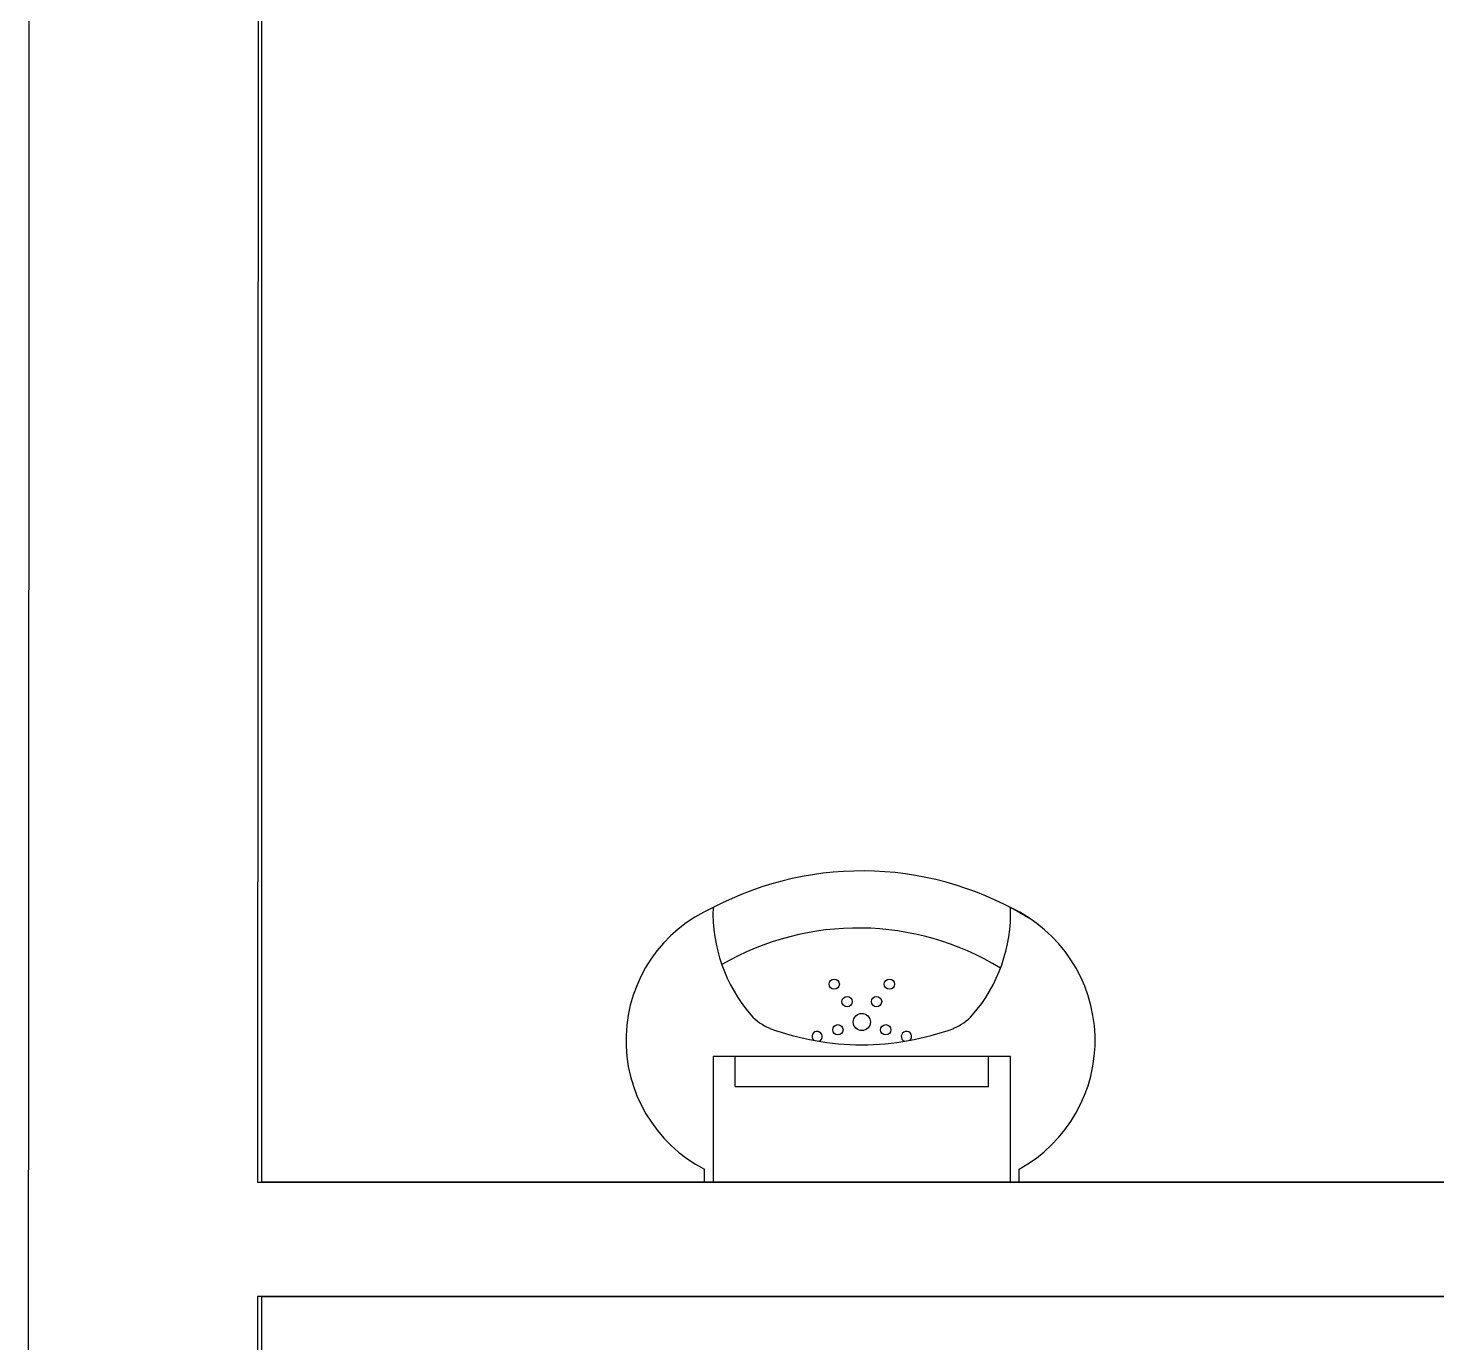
# Model space of a CAD drawing. Header units: centimetres. Extents: x -586 to 10005, y 1793 to 5385.
# Drawn here: x -585.9 to -462.8, y 3760.7 to 3875.7 of the extents above; entities that cross this region are included whole.
import ezdxf

# ---------------------------------------------------------------- set-up
doc = ezdxf.new("R2010")
doc.units = ezdxf.units.CM
doc.header["$MEASUREMENT"] = 0
for name, color, linetype in [('Furnitures', 7, 'Continuous'), ('Meeting rooms', 1, 'Continuous'), ('Toilets', 4, 'Continuous'), ('Toilets_Details', 8, 'Continuous'), ('Walls', 6, 'Continuous')]:
    doc.layers.add(name, color=color, linetype=linetype)

msp = doc.modelspace()

# ---------------------------------------------------------------- linework, layer by layer
at = {"layer": 'Furnitures', "linetype": 'ByBlock', "lineweight": 30}
for centre, radius in [((-515.44, 3792.1), 0.45), ((-510.62, 3792.1), 0.45), ((-514.32, 3790.57), 0.45), ((-511.74, 3790.57), 0.45), ((-513.03, 3788.79), 0.75), ((-515.12, 3788.11), 0.45), ((-510.94, 3788.11), 0.45)]:
    msp.add_circle(centre, radius, dxfattribs=at)
at = {"layer": 'Furnitures'}
for centre, radius, start, end in [((-513.03, 3774.06), 27.94, 57.7296, 117.7296), ((-513.35, 3773.19), 23.82, 58.4991, 120.0318)]:
    msp.add_arc(centre, radius, start, end, dxfattribs=at)
at = {"layer": 'Furnitures', "linetype": 'ByBlock', "lineweight": 30}
for centre, radius, start, end in [((-521, 3787.18), 12.65, 113.4114, 242.8303), ((-512.47, 3798.31), 13.57, 177.9728, 220.9682), ((-513.59, 3798.31), 13.57, 319.0307, 2.0283), ((-505.46, 3787.17), 12.83, 298.808, 64.9503), ((-519.32, 3792.45), 4.56, 221.78, 247.4652), ((-506.75, 3792.45), 4.56, 292.5348, 318.22), ((-513.03, 3810), 23.2, 249.7442, 270), ((-516.93, 3787.52), 0.45, 292.5496, 227.7737), ((-513.03, 3810), 23.2, 270, 290.2558), ((-509.13, 3787.52), 0.45, 312.2263, 247.4504)]:
    msp.add_arc(centre, radius, start, end, dxfattribs=at)
at = {"layer": 'Meeting rooms'}
msp.add_lwpolyline([(-565.49, 3764.8), (222.37, 3764.79), (222.37, 3439.78), (454.51, 3439.78), (454.51, 2899.8), (374.51, 2899.79), (374.51, 2829.79), (-427.99, 2829.79), (-427.99, 2912.29), (-565.49, 2912.29), (-565.49, 3609.79), (-495.91, 3609.78), (-495.91, 3699.78), (-565.49, 3699.79)], close=True, dxfattribs=at)
at = {"layer": 'Toilets'}
msp.add_lwpolyline([(-315.49, 3764.79), (-405.49, 3764.79), (-405.49, 3774.79), (-565.49, 3774.79), (-565.49, 3984.79), (-315.49, 3984.79)], close=True, dxfattribs=at)
at = {"layer": 'Toilets_Details', "linetype": 'ByBlock', "lineweight": 30}
for p, q in [((-500.03, 3785.79), (-526.03, 3785.79)), ((-526.03, 3785.79), (-526.03, 3774.79)), ((-524.11, 3783.16), (-524.11, 3785.79)), ((-501.95, 3783.16), (-501.95, 3785.79)), ((-500.03, 3774.79), (-500.03, 3785.79)), ((-524.11, 3783.16), (-501.95, 3783.16)), ((-526.78, 3774.79), (-526.78, 3775.93)), ((-499.28, 3774.79), (-499.28, 3775.93)), ((-518.03, 3774.79), (-508.03, 3774.79)), ((-511.98, 3774.79), (-514.08, 3774.79))]:
    msp.add_line(p, q, dxfattribs=at)
at = {"layer": 'Toilets_Details'}
msp.add_line((-526.78, 3774.79), (-499.28, 3774.79), dxfattribs=at)
at = {"layer": 'Toilets_Details', "linetype": 'ByBlock', "lineweight": 30}
for centre, radius in [((-515.44, 3792.1), 0.45), ((-510.62, 3792.1), 0.45), ((-514.32, 3790.57), 0.45), ((-511.74, 3790.57), 0.45), ((-513.03, 3788.79), 0.75), ((-515.12, 3788.11), 0.45), ((-510.94, 3788.11), 0.45)]:
    msp.add_circle(centre, radius, dxfattribs=at)
at = {"layer": 'Toilets_Details'}
for centre, radius, start, end in [((-513.03, 3774.06), 27.94, 57.7296, 117.7296), ((-513.35, 3773.19), 23.82, 58.4991, 120.0318)]:
    msp.add_arc(centre, radius, start, end, dxfattribs=at)
at = {"layer": 'Toilets_Details', "linetype": 'ByBlock', "lineweight": 30}
for centre, radius, start, end in [((-521, 3787.18), 12.65, 113.4114, 242.8303), ((-512.47, 3798.31), 13.57, 177.9728, 220.9682), ((-513.59, 3798.31), 13.57, 319.0307, 2.0283), ((-505.46, 3787.17), 12.83, 298.808, 64.9503), ((-519.32, 3792.45), 4.56, 221.78, 247.4652), ((-506.75, 3792.45), 4.56, 292.5348, 318.22), ((-513.03, 3810), 23.2, 249.7442, 270), ((-516.93, 3787.52), 0.45, 292.5496, 227.7737), ((-513.03, 3810), 23.2, 270, 290.2558), ((-509.13, 3787.52), 0.45, 312.2263, 247.4504)]:
    msp.add_arc(centre, radius, start, end, dxfattribs=at)
at = {"layer": 'Walls'}
msp.add_lwpolyline([(-405.49, 3764.8), (-565.87, 3764.8), (-565.91, 3699.78), (-585.91, 3699.78), (-585.49, 4409.8), (-565.49, 4409.8), (-565.73, 3994.79), (224.51, 3994.79), (224.51, 4294.79), (234.51, 4294.79), (234.51, 3984.79), (232.37, 3586.61), (222.37, 3586.61), (223.33, 3764.78), (-305.49, 3764.79), (-315.49, 3764.79), (-315.49, 3984.79), (-565.74, 3984.79), (-565.86, 3774.79), (-405.49, 3774.79)], close=True, dxfattribs=at)

doc.saveas('drawing.dxf')
